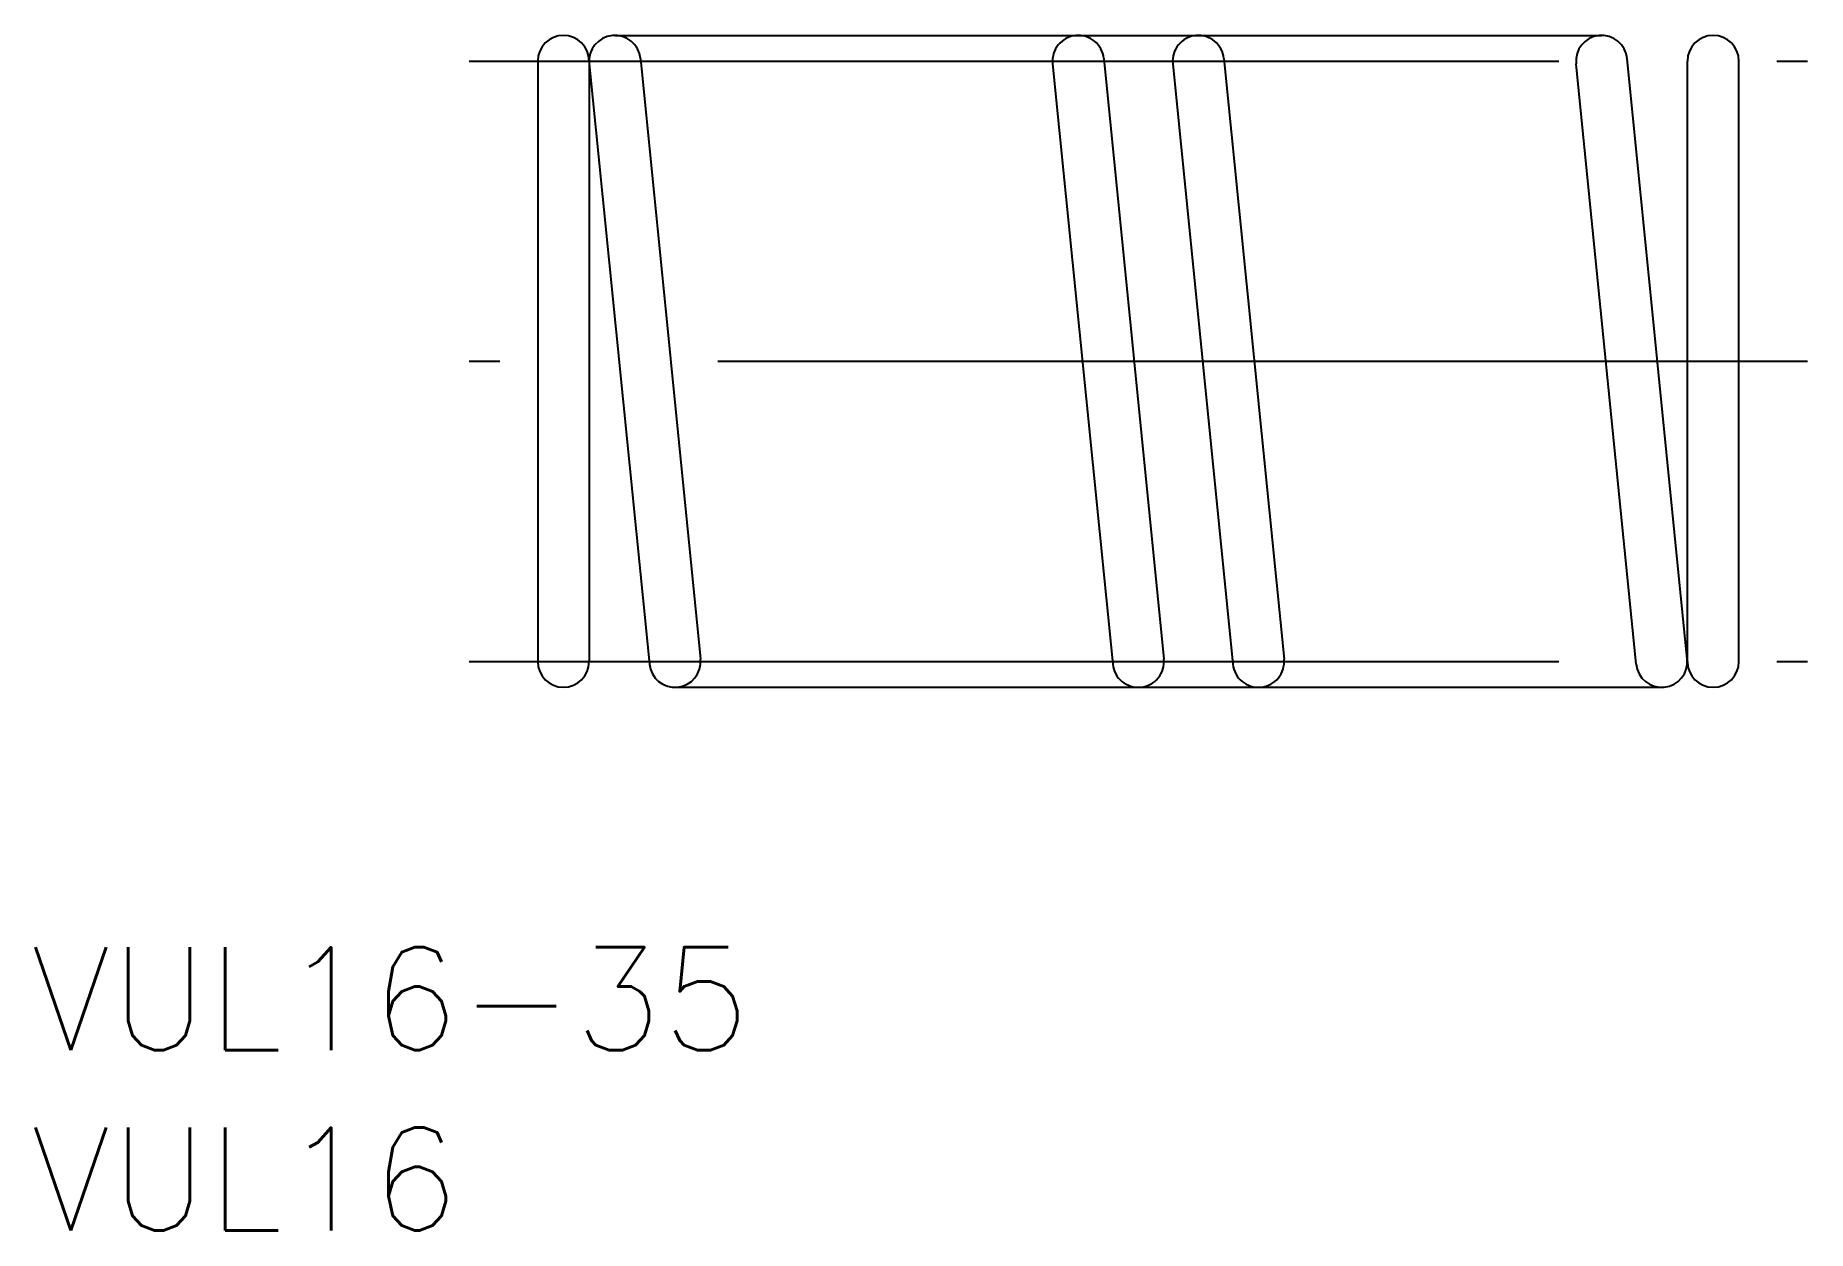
# Model space of a CAD drawing. Extents: x -14.6 to 37, y -25.3 to 9.5.
import ezdxf

# ---------------------------------------------------------------- set-up
doc = ezdxf.new("R2010")
doc.units = 0
doc.linetypes.add('CENTER', pattern=[50.8, 31.75, -6.35, 6.35, -6.35])
doc.linetypes.add('PHANTOM', pattern=[63.5, 31.75, -6.35, 6.35, -6.35, 6.35, -6.35])
doc.layers.get('0').update_dxf_attribs({"linetype": 'CONTINUOUS'})
doc.layers.add('CENTER', color=1, linetype='CENTER')
doc.styles.get("Standard").update_dxf_attribs({"font": 'txt.shx', "height": 3, "bigfont": 'bigfont.shx'})

msp = doc.modelspace()

# ---------------------------------------------------------------- linework, layer by layer
at = {"color": 3, "linetype": 'PHANTOM'}
for p, q in [((2.25, 9.5), (31, 9.5)), ((16.496, 8.825), (18.246, -8.675)), ((19.996, 8.825), (21.746, -8.675)), ((15.004, 8.675), (16.754, -8.825)), ((18.504, 8.675), (20.254, -8.825)), ((4, -9.5), (32.75, -9.5))]:
    msp.add_line(p, q, dxfattribs=at)
at = {"color": 7, "linetype": 'CONTINUOUS'}
for p, q in [((2.996, 8.825), (4.746, -8.675)), ((33.496, -8.675), (31.746, 8.825)), ((0, 8.75), (0, -8.75)), ((1.5, 8.75), (1.5, -8.75)), ((1.504, 8.675), (3.254, -8.825)), ((32.004, -8.825), (30.254, 8.675)), ((33.5, -8.75), (33.5, 8.75)), ((35, -8.75), (35, 8.75))]:
    msp.add_line(p, q, dxfattribs=at)
for centre, start, end in [((0.75, 8.75), 0, 180), ((2.25, 8.75), 5.7106, 185.7106), ((31, 8.75), 5.7106, 185.7106), ((34.25, 8.75), 0, 180), ((0.75, -8.75), 180, 0), ((4, -8.75), 185.7106, 5.7106), ((32.75, -8.75), 185.7106, 5.7106), ((34.25, -8.75), 180, 0)]:
    msp.add_arc(centre, 0.75, start, end, dxfattribs=at)
at = {"color": 3, "linetype": 'PHANTOM'}
for centre, start, end in [((15.75, 8.75), 5.7106, 185.7106), ((19.25, 8.75), 5.7106, 185.7106), ((17.5, -8.75), 185.7106, 5.7106), ((21, -8.75), 185.7106, 5.7106)]:
    msp.add_arc(centre, 0.75, start, end, dxfattribs=at)
at = {"layer": 'CENTER', "color": 1, "linetype": 'CENTER'}
for p, q in [((-2, 8.75), (37, 8.75)), ((37, 0), (-2, 0)), ((-2, -8.75), (37, -8.75))]:
    msp.add_line(p, q, dxfattribs=at)

# ---------------------------------------------------------------- texts
at = {"color": 7, "linetype": 'CONTINUOUS'}
for s, p in [('VUL16-35', (-14.762, -20.076)), ('VUL16', (-14.762, -25.334))]:
    msp.add_text(s, height=3, dxfattribs=at).set_placement(p)

doc.saveas('drawing.dxf')
